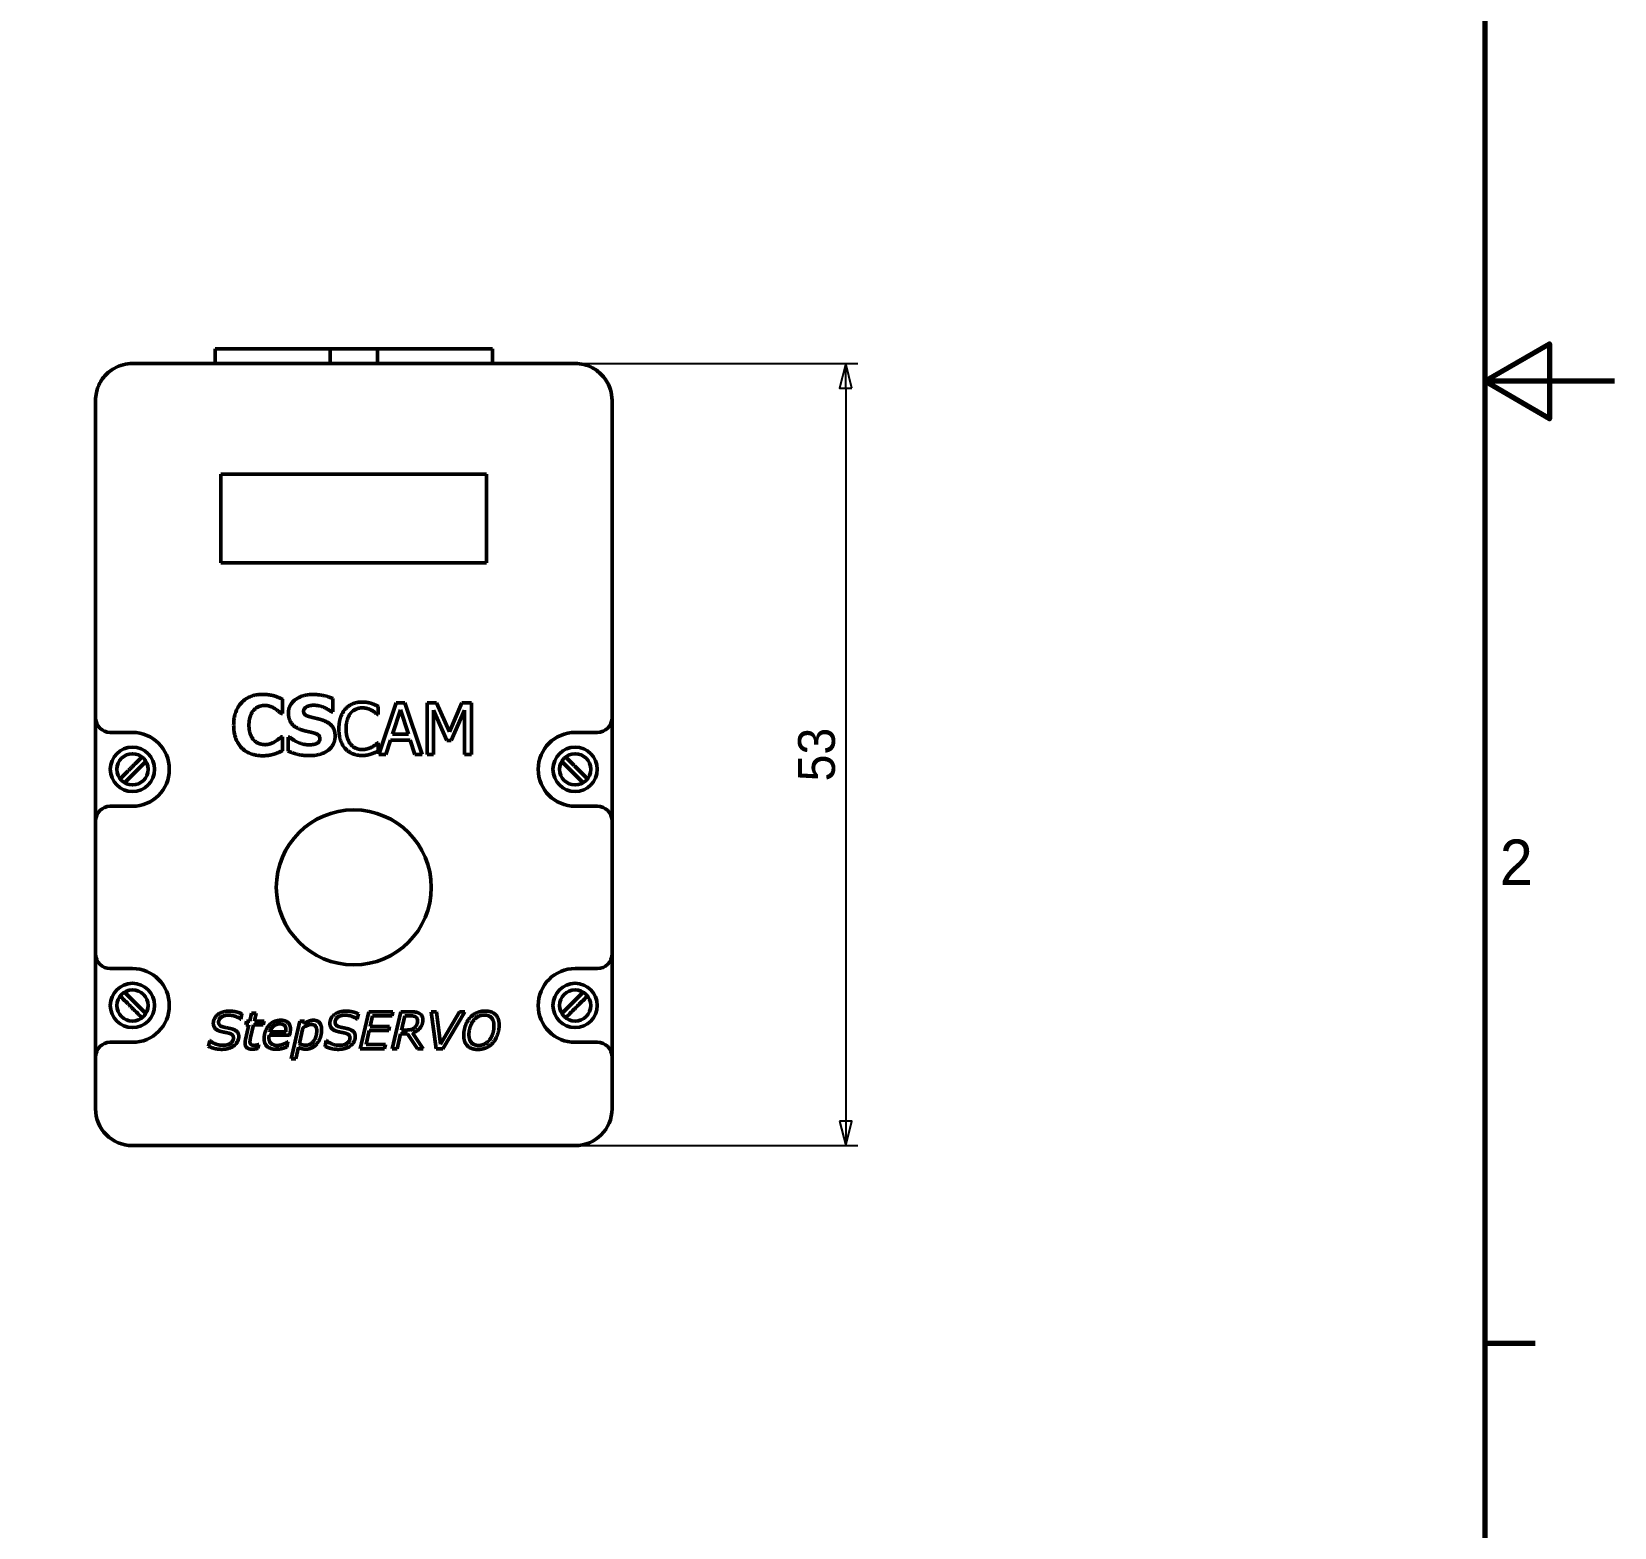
# Model space of a CAD drawing. Header units: millimetres. Extents: x -3 to 1193, y -78 to 258.
# Drawn here: x 258.4 to 365.7, y 50 to 151.3 of the extents above; entities that cross this region are included whole.
import ezdxf

# ---------------------------------------------------------------- set-up
doc = ezdxf.new("R2010")
doc.units = ezdxf.units.MM
doc.header["$LTSCALE"] = 0.833333
doc.layers.get('0').update_dxf_attribs({"lineweight": 25})
doc.layers.add('경계(ISO)', color=7, linetype='Continuous', lineweight=70)
doc.layers.add('외형선(ISO)', color=7, linetype='Continuous', lineweight=50)
doc.layers.add('치수(ISO)', color=1, linetype='Continuous', lineweight=25, true_color=0xff0000)
doc.styles.get("Standard").update_dxf_attribs({"font": ''})
doc.styles.add('레이블 문자 (JIS)', font='')
doc.styles.get('Standard').set_extended_font_data('Gulim')
doc.styles.get('레이블 문자 (JIS)').set_extended_font_data('Gulim')
doc.dimstyles.new('복사 대상기본값 (JIS)', dxfattribs={"dimscale": 0.833333, "dimtxt": 3, "dimasz": 2, "dimexe": 1, "dimexo": 0.5, "dimgap": 0.8, "dimtad": 1, "dimdsep": 46, "dimtxsty": '레이블 문자 (JIS)', "dimblk": 'Filled-1', "dimcen": 0.09, "dimdle": 10, "dimclrd": 256, "dimclre": 256, "dimclrt": 256, "dimazin": 2, "dimtfac": 0.666667, "dimtmove": 0, "dimatfit": 3, "dimldrblk": 'OPEN', "dimfxl": 1, "dimtolj": 1, "dimtzin": 0, "dimlwd": -1, "dimlwe": -1, "dimarcsym": 0})

# ---------------------------------------------------------------- blocks, each defined once
blk = doc.blocks.new('Filled-1')
at = {"color": 0}
for p, q in [((0, 0), (-1, 0.25)), ((-1, 0.25), (-1, -0.25)), ((-1, 0), (0, 0)), ((-1, -0.25), (0, 0))]:
    blk.add_line(p, q, dxfattribs=at)
at = {"color": 0, "flags": 128}
blk.add_lwpolyline([(-1, -0.25), (0, 0), (-1, 0.25), (-1, -0.25)], dxfattribs=at)
at = {"color": 0}
blk.add_solid([(-1, -0.25), (0, 0), (-1, 0.25), (-1, -0.25)], dxfattribs=at)
blk = doc.blocks.new('*D24')
at = {"layer": 'Defpoints', "color": 0}
for p in [(295.26, 128.84), (295.26, 75.84), (313.6, 75.84)]:
    blk.add_point(p, dxfattribs=at)
at = {"layer": '치수(ISO)', "color": 7}
for p, q in [((295.68, 128.84), (314.43, 128.84)), ((313.6, 127.17), (313.6, 77.51)), ((295.68, 75.84), (314.43, 75.84))]:
    blk.add_line(p, q, dxfattribs=at)
at = {"layer": '치수(ISO)', "color": 7, "linetype": 'ByBlock', "xscale": 1.666666666666667, "yscale": 1.666666666666667, "zscale": 1.666666666666667}
for p, rotation in [((313.6, 128.84), 90), ((313.6, 75.84), 270)]:
    blk.add_blockref('Filled-1', p, dxfattribs=dict(at, rotation=rotation))
at = {"layer": '치수(ISO)', "color": 7, "insert": (310.37, 102.34), "char_height": 2.5, "attachment_point": 2, "rotation": 90, "style": '레이블 문자 (JIS)'}
blk.add_mtext('\\A1;53', dxfattribs=at)
blk = doc.blocks.new('_Open')
at = {"color": 0, "linetype": 'ByBlock', "lineweight": -2}
for p, q in [((-1, 0.167), (0, 0)), ((-1, -0.167), (0, 0)), ((0, 0), (-1, 0))]:
    blk.add_line(p, q, dxfattribs=at)
blk = doc.blocks.new('경계 Default Border')
at = {"layer": '경계(ISO)'}
blk.add_line((410, 74.25), (413.9, 74.25), dxfattribs=at)
at = {"layer": '경계(ISO)', "flags": 128}
for points in [[(10, 10), (10, 287), (410, 287), (410, 10), (10, 10)], [(420, 148.5), (410, 148.5), (415, 151.39), (415, 145.61), (410, 148.5)]]:
    blk.add_lwpolyline(points, dxfattribs=at)
at = {"layer": '경계(ISO)', "insert": (411.16, 109.62), "char_height": 3.5, "attachment_point": 7}
blk.add_mtext('2', dxfattribs=at)

msp = doc.modelspace()

# ---------------------------------------------------------------- linework, layer by layer
at = {"layer": '외형선(ISO)', "color": 7}
for p, q in [((270.86296, 128.83906), (270.86296, 129.83906)), ((270.86296, 128.83906), (270.86296, 129.83906)), ((278.65707, 129.83906), (270.86296, 129.83906)), ((278.65707, 129.83906), (281.86885, 129.83906)), ((278.65707, 128.83906), (278.65707, 129.83906)), ((289.66296, 129.83906), (281.86885, 129.83906)), ((281.86885, 128.83906), (281.86885, 129.83906)), ((289.66296, 128.83906), (289.66296, 129.83906)), ((289.66296, 128.83906), (289.66296, 129.83906)), ((295.26296, 128.83906), (265.26296, 128.83906)), ((262.76296, 123.83906), (262.76296, 126.33906)), ((297.76296, 126.33906), (297.76296, 123.83906)), ((262.76296, 123.83906), (262.76296, 104.83906)), ((297.76296, 104.83906), (297.76296, 123.83906)), ((271.26296, 121.33906), (289.26296, 121.33906)), ((271.26296, 115.33906), (271.26296, 121.33906)), ((289.26296, 121.33906), (289.26296, 115.33906)), ((289.26296, 115.33906), (271.26296, 115.33906)), ((275.43496, 105.12998), (275.33447, 105.12998)), ((275.43496, 106.08298), (275.43496, 105.12998)), ((278.83853, 105.22723), (278.751, 105.22723)), ((278.83853, 106.14133), (278.83853, 105.22723)), ((281.90862, 105.60648), (281.90862, 105.04489)), ((281.96535, 102.33906), (283.14525, 105.83906)), ((283.42037, 105.36256), (282.88147, 103.71467)), ((283.14525, 105.83906), (283.71818, 105.83906)), ((283.96211, 103.71467), (283.42037, 105.36256)), ((283.71818, 105.83906), (284.89809, 102.33906)), ((285.22994, 105.83906), (285.86527, 105.83906)), ((285.22994, 102.33906), (285.22994, 105.83906)), ((285.66389, 105.35405), (285.66389, 102.33906)), ((286.56867, 103.3034), (285.66389, 105.35405)), ((285.86527, 105.83906), (286.73885, 103.89052)), ((286.73885, 103.89052), (287.58407, 105.83906)), ((287.76559, 105.35405), (286.8523, 103.3034)), ((287.58407, 105.83906), (288.23075, 105.83906)), ((287.76559, 102.33906), (287.76559, 105.35405)), ((288.23075, 105.83906), (288.23075, 102.33906)), ((262.76296, 104.83906), (262.76296, 97.83906)), ((281.90862, 105.04489), (281.87175, 105.04489)), ((297.76296, 97.83906), (297.76296, 104.83906)), ((263.76296, 103.83906), (265.26296, 103.83906)), ((275.3442, 103.54489), (275.43496, 103.54489)), ((275.43496, 103.54489), (275.43496, 102.60486)), ((275.81097, 103.52869), (275.90173, 103.52869)), ((275.81097, 102.57569), (275.81097, 103.52869)), ((281.87459, 103.13323), (281.90862, 103.13323)), ((281.90862, 103.13323), (281.90862, 102.57731)), ((282.75384, 103.31759), (282.43618, 102.33906)), ((284.08974, 103.31759), (282.75384, 103.31759)), ((282.88147, 103.71467), (283.96211, 103.71467)), ((284.40741, 102.33906), (284.08974, 103.31759)), ((286.8523, 103.3034), (286.56867, 103.3034)), ((295.26296, 103.83906), (296.76296, 103.83906)), ((282.43618, 102.33906), (281.96535, 102.33906)), ((284.89809, 102.33906), (284.40741, 102.33906)), ((285.66389, 102.33906), (285.22994, 102.33906)), ((288.23075, 102.33906), (287.76559, 102.33906)), ((266.17231, 101.87676), (264.72526, 100.42971)), ((295.80007, 100.42936), (294.35326, 101.87618)), ((265.26296, 98.83906), (263.76296, 98.83906)), ((296.76296, 98.83906), (295.26296, 98.83906)), ((262.76296, 97.83906), (262.76296, 88.83906)), ((297.76296, 88.83906), (297.76296, 97.83906)), ((262.76296, 88.83906), (262.76296, 81.83906)), ((297.76296, 81.83906), (297.76296, 88.83906)), ((263.76296, 87.83906), (265.26296, 87.83906)), ((295.26296, 87.83906), (296.76296, 87.83906)), ((264.72584, 86.24876), (266.17266, 84.80194)), ((294.35291, 84.80253), (295.79949, 86.2491)), ((272.67418, 84.76967), (272.59867, 84.41253)), ((273.215, 84.28396), (273.33949, 84.82273)), ((273.33949, 84.82273), (273.65581, 84.82273)), ((273.65581, 84.82273), (273.53133, 84.28396)), ((280.57214, 84.76967), (280.49663, 84.41253)), ((280.69663, 82.40845), (281.27418, 84.90845)), ((281.27418, 84.90845), (282.91908, 84.90845)), ((282.91908, 84.90845), (282.85377, 84.62682)), ((282.8701, 82.40845), (283.44765, 84.90845)), ((283.44765, 84.90845), (284.12724, 84.90845)), ((285.51704, 84.90845), (285.86194, 84.90845)), ((285.84969, 82.40845), (285.51704, 84.90845)), ((285.86194, 84.90845), (286.13949, 82.71049)), ((286.13949, 82.71049), (287.42928, 84.90845)), ((287.7803, 84.90845), (286.29255, 82.40845)), ((287.42928, 84.90845), (287.7803, 84.90845)), ((272.59867, 84.41253), (272.57418, 84.41253)), ((272.92316, 83.02069), (273.15581, 84.02886)), ((272.94357, 84.02886), (273.00071, 84.28396)), ((273.15581, 84.02886), (272.94357, 84.02886)), ((273.00071, 84.28396), (273.215, 84.28396)), ((273.47214, 84.02886), (273.2701, 83.16355)), ((274.1252, 84.02886), (273.47214, 84.02886)), ((273.53133, 84.28396), (274.18235, 84.28396)), ((274.18235, 84.28396), (274.1252, 84.02886)), ((276.01908, 81.71661), (276.61296, 84.28396)), ((276.82112, 83.82273), (276.57622, 82.75947)), ((276.61296, 84.28396), (276.92724, 84.28396)), ((276.92724, 84.28396), (276.88235, 84.08804)), ((280.49663, 84.41253), (280.47214, 84.41253)), ((281.54153, 84.62682), (281.37826, 83.91865)), ((281.37826, 83.91865), (282.69255, 83.91865)), ((282.85377, 84.62682), (281.54153, 84.62682)), ((282.69255, 83.91865), (282.62724, 83.63702)), ((283.71908, 84.63498), (283.49867, 83.67375)), ((283.49867, 83.67375), (283.84969, 83.67375)), ((284.09459, 84.63498), (283.71908, 84.63498)), ((265.26296, 82.83906), (263.76296, 82.83906)), ((270.41704, 82.57171), (270.49867, 82.95335)), ((270.49867, 82.95335), (270.52112, 82.95335)), ((273.82928, 82.6962), (273.7701, 82.42477)), ((273.81296, 82.6962), (273.82928, 82.6962)), ((275.91296, 83.31865), (274.52928, 83.31865)), ((274.57418, 83.55131), (275.64969, 83.55131)), ((275.79459, 82.86355), (275.7252, 82.52273)), ((275.77622, 82.86355), (275.79459, 82.86355)), ((278.315, 82.57171), (278.39663, 82.95335)), ((278.39663, 82.95335), (278.41908, 82.95335)), ((281.31296, 83.63702), (281.09459, 82.69008)), ((281.09459, 82.69008), (282.40888, 82.69008)), ((282.62724, 83.63702), (281.31296, 83.63702)), ((282.40888, 82.69008), (282.34357, 82.40845)), ((283.43745, 83.40845), (283.20684, 82.40845)), ((283.91296, 83.40845), (283.43745, 83.40845)), ((284.5701, 82.40845), (283.91296, 83.40845)), ((284.23949, 83.48804), (284.9599, 82.40845)), ((296.76296, 82.83906), (295.26296, 82.83906)), ((262.76296, 81.83906), (262.76296, 78.33906)), ((276.33541, 81.71661), (276.01908, 81.71661)), ((276.51704, 82.50641), (276.33541, 81.71661)), ((282.34357, 82.40845), (280.69663, 82.40845)), ((283.20684, 82.40845), (282.8701, 82.40845)), ((284.9599, 82.40845), (284.5701, 82.40845)), ((286.29255, 82.40845), (285.84969, 82.40845)), ((297.76296, 78.33906), (297.76296, 81.83906)), ((265.26296, 75.83906), (295.26296, 75.83906))]:
    msp.add_line(p, q, dxfattribs=at)
for centre, radius in [((265.26296, 101.33906), 1.5), ((265.26296, 101.33906), 1.05643), ((295.26296, 101.33906), 1.5), ((295.26296, 101.33906), 1.05643), ((280.26296, 93.33906), 5.25), ((265.26296, 85.33906), 1.5), ((265.26296, 85.33906), 1.05643), ((295.26296, 85.33906), 1.5), ((295.26296, 85.33906), 1.05643)]:
    msp.add_circle(centre, radius, dxfattribs=at)
for centre, radius, start, end in [((263.76296, 104.83906), 1, 180, 270), ((296.76296, 104.83906), 1, 270, 0), ((265.26296, 101.33906), 2.5, 270, 90), ((295.26296, 101.33906), 2.5, 90, 270), ((263.76296, 97.83906), 1, 90, 180), ((296.76296, 97.83906), 1, 0, 90), ((263.76296, 88.83906), 1, 180, 270), ((296.76296, 88.83906), 1, 270, 0), ((265.26296, 85.33906), 2.5, 270, 90), ((295.26296, 85.33906), 2.5, 90, 270), ((263.76296, 81.83906), 1, 90, 180), ((296.76296, 81.83906), 1, 0, 90), ((265.26296, 78.33906), 2.5, 180, 270), ((295.26296, 78.33906), 2.5, 270, 0)]:
    msp.add_arc(centre, radius, start, end, dxfattribs=at)
for points, knots in [([(265.26296, 128.83906), (265.05112, 128.83906), (264.83778, 128.81211), (264.42202, 128.70305), (264.21951, 128.62164), (263.80224, 128.38437), (263.59068, 128.21859), (263.29255, 127.88654), (263.19118, 127.74924), (262.97944, 127.38575), (262.8803, 127.14504), (262.78393, 126.70563), (262.76296, 126.52601), (262.76296, 126.33906)], [-0.3911220878, -0.3911220878, -0.3911220878, -0.3911220878, -0.3181070249, -0.3181070249, -0.2459471942, -0.2459471942, -0.1615435232, -0.1615435232, -0.1120778691, -0.1120778691, -0.0431068727, -0.0431068727, 0, 0, 0, 0]), ([(297.76296, 126.33906), (297.76296, 126.59419), (297.72386, 126.83557), (297.55312, 127.40663), (297.38332, 127.7009), (296.96501, 128.20049), (296.71509, 128.39656), (296.07458, 128.74138), (295.66584, 128.83906), (295.26296, 128.83906)], [-0.3902626977, -0.3902626977, -0.3902626977, -0.3902626977, -0.3314337492, -0.3314337492, -0.2373074316, -0.2373074316, -0.1380048578, -0.1380048578, 0.0008593901, 0.0008593901, 0.0008593901, 0.0008593901])]:
    msp.add_open_spline(points, degree=3, knots=knots, dxfattribs=at)
for points in [[(272.12216, 104.33582), (272.12216, 105.28558), (273.18212, 106.41686), (274.08326, 106.41686)], [(274.08326, 106.41686), (274.31989, 106.41686), (274.70238, 106.36175), (274.87742, 106.31637)], [(274.87742, 106.31637), (275.01357, 106.27423), (275.33447, 106.13485), (275.43496, 106.08298)], [(275.83366, 105.15267), (275.83366, 105.71345), (276.78342, 106.41037), (277.49655, 106.41037)], [(277.49655, 106.41037), (277.85311, 106.41037), (278.55976, 106.26451), (278.83853, 106.14133)], [(273.49979, 105.36013), (273.35068, 105.20778), (273.15943, 104.6859), (273.15943, 104.33258)], [(274.24209, 105.66807), (274.02491, 105.66807), (273.66511, 105.53193), (273.49979, 105.36013)], [(274.90011, 105.46062), (274.76073, 105.54814), (274.42686, 105.66807), (274.24209, 105.66807)], [(275.33447, 105.12998), (275.25992, 105.19481), (275.0395, 105.37634), (274.90011, 105.46062)], [(276.69914, 104.02139), (276.23561, 104.18347), (275.83366, 104.73776), (275.83366, 105.15267)], [(277.09136, 105.59028), (276.99736, 105.54814), (276.86122, 105.37958), (276.86122, 105.27585)], [(276.86122, 105.27585), (276.86122, 105.12026), (277.0784, 104.94198), (277.38958, 104.87066)], [(277.54841, 105.68104), (277.41551, 105.68104), (277.20806, 105.64214), (277.09136, 105.59028)], [(278.751, 105.22723), (278.52734, 105.41848), (277.88553, 105.68104), (277.54841, 105.68104)], [(279.25384, 104.08622), (279.25384, 104.52585), (279.47791, 105.1782), (279.69063, 105.41929)], [(279.69063, 105.41929), (279.90052, 105.6547), (280.47345, 105.90146), (280.82799, 105.90146)], [(280.05084, 105.14417), (279.90336, 104.96548), (279.73885, 104.42374), (279.73885, 104.08622)], [(280.82515, 105.50438), (280.60109, 105.50438), (280.20117, 105.32002), (280.05084, 105.14417)], [(281.4775, 105.33703), (281.3442, 105.41078), (281.02937, 105.50438), (280.82515, 105.50438)], [(280.82799, 105.90146), (281.00384, 105.90146), (281.313, 105.85041), (281.44347, 105.8107)], [(281.44347, 105.8107), (281.55692, 105.77383), (281.79233, 105.66888), (281.90862, 105.60648)], [(281.87175, 105.04489), (281.80935, 105.10162), (281.61648, 105.26045), (281.4775, 105.33703)], [(274.08002, 102.26126), (273.17888, 102.26126), (272.12216, 103.35041), (272.12216, 104.33582)], [(273.15943, 104.33258), (273.15943, 103.95981), (273.35716, 103.45089), (273.51924, 103.2953)], [(277.38958, 104.87066), (277.59055, 104.82528), (277.96332, 104.73776), (278.17726, 104.66321)], [(278.17726, 104.66321), (278.59217, 104.51086), (278.99736, 104.00519), (278.99736, 103.59028)], [(279.69347, 102.73614), (279.48358, 102.96305), (279.25384, 103.64376), (279.25384, 104.08622)], [(279.73885, 104.08622), (279.73885, 103.72601), (279.91186, 103.20697), (280.06219, 103.02828)], [(273.51924, 103.2953), (273.67483, 103.14295), (274.05733, 103.01005), (274.24857, 103.01005)], [(274.24857, 103.01005), (274.4463, 103.01005), (274.80611, 103.14295), (274.92929, 103.22399)], [(274.92929, 103.22399), (275.06543, 103.30502), (275.26964, 103.47682), (275.3442, 103.54489)], [(275.90173, 103.52869), (276.20319, 103.27261), (276.92605, 102.99708), (277.2664, 102.99708)], [(277.5711, 103.80097), (277.36689, 103.85608), (276.90335, 103.95008), (276.69914, 104.02139)], [(278.99736, 103.59028), (278.99736, 102.99384), (278.06057, 102.26775), (277.26316, 102.26775)], [(277.2664, 102.99708), (277.35392, 102.99708), (277.63593, 103.03598), (277.72021, 103.07488)], [(277.96981, 103.41848), (277.96981, 103.57083), (277.73318, 103.75883), (277.5711, 103.80097)], [(277.72021, 103.07488), (277.82394, 103.12026), (277.96981, 103.28558), (277.96981, 103.41848)], [(280.06219, 103.02828), (280.20968, 102.85527), (280.60392, 102.67942), (280.82515, 102.67942)], [(281.50303, 102.85243), (281.63066, 102.92618), (281.8207, 103.07934), (281.87459, 103.13323)], [(274.88066, 102.37796), (274.69266, 102.31961), (274.36527, 102.26126), (274.08002, 102.26126)], [(275.43496, 102.60486), (275.32475, 102.553), (275.03626, 102.42334), (274.88066, 102.37796)], [(277.26316, 102.26775), (276.80287, 102.26775), (276.10919, 102.44603), (275.81097, 102.57569)], [(280.81948, 102.27666), (280.47912, 102.27666), (279.90336, 102.5064), (279.69347, 102.73614)], [(281.44347, 102.37877), (281.29031, 102.32772), (281.02937, 102.27666), (280.81948, 102.27666)], [(280.82515, 102.67942), (281.02653, 102.67942), (281.36972, 102.77869), (281.50303, 102.85243)], [(281.90862, 102.57731), (281.79233, 102.52342), (281.58812, 102.42415), (281.44347, 102.37877)], [(270.74357, 84.12069), (270.74357, 84.47784), (271.34969, 84.95335), (271.82928, 84.95335)], [(271.82928, 84.95335), (272.09255, 84.95335), (272.51908, 84.84518), (272.67418, 84.76967)], [(278.64153, 84.12069), (278.64153, 84.47784), (279.24765, 84.95335), (279.72724, 84.95335)], [(279.72724, 84.95335), (279.99051, 84.95335), (280.41704, 84.84518), (280.57214, 84.76967)], [(284.12724, 84.90845), (284.35581, 84.90845), (284.64153, 84.84926), (284.74561, 84.77171)], [(284.74561, 84.77171), (284.83949, 84.70437), (284.94765, 84.50845), (284.94765, 84.36355)], [(288.10684, 84.46559), (288.29051, 84.69008), (288.83745, 84.96151), (289.16194, 84.96151)], [(289.16194, 84.96151), (289.60684, 84.96151), (290.115, 84.4758), (290.115, 84.02477)], [(271.29663, 83.56559), (271.03337, 83.62477), (270.74357, 83.90845), (270.74357, 84.12069)], [(271.7701, 84.67988), (271.46602, 84.67988), (271.10071, 84.41049), (271.10071, 84.20437)], [(271.10071, 84.20437), (271.10071, 84.09416), (271.23133, 83.92682), (271.40071, 83.88396)], [(271.40071, 83.88396), (271.50684, 83.85947), (271.86398, 83.786), (271.98439, 83.75539)], [(272.57418, 84.41253), (272.45581, 84.52273), (272.015, 84.67988), (271.7701, 84.67988)], [(271.98439, 83.75539), (272.22316, 83.69008), (272.4701, 83.4309), (272.4701, 83.23498)], [(274.18439, 83.08396), (274.18439, 83.60028), (274.83541, 84.33702), (275.31704, 84.33702)], [(275.24969, 84.08804), (275.01092, 84.08804), (274.64153, 83.79212), (274.57418, 83.55131)], [(275.66398, 83.70641), (275.66398, 83.886), (275.46806, 84.08804), (275.24969, 84.08804)], [(275.31704, 84.33702), (275.63541, 84.33702), (275.97418, 84.01865), (275.97418, 83.73294)], [(275.64969, 83.55131), (275.65786, 83.60028), (275.66398, 83.66763), (275.66398, 83.70641)], [(275.97418, 83.73294), (275.97418, 83.68192), (275.94561, 83.46355), (275.91296, 83.31865)], [(277.38847, 84.04722), (277.24969, 84.04722), (276.94969, 83.91049), (276.82112, 83.82273)], [(276.88235, 84.08804), (277.03745, 84.1962), (277.34153, 84.33702), (277.52316, 84.33702)], [(277.75377, 83.6309), (277.75377, 83.8309), (277.5803, 84.04722), (277.38847, 84.04722)], [(277.52316, 84.33702), (277.79663, 84.33702), (278.08439, 83.99824), (278.08439, 83.69212)], [(278.08439, 83.69212), (278.08439, 83.41253), (277.91092, 82.92273), (277.76806, 82.75131)], [(279.19459, 83.56559), (278.93133, 83.62477), (278.64153, 83.90845), (278.64153, 84.12069)], [(279.66806, 84.67988), (279.36398, 84.67988), (278.99867, 84.41049), (278.99867, 84.20437)], [(278.99867, 84.20437), (278.99867, 84.09416), (279.12928, 83.92682), (279.29867, 83.88396)], [(279.29867, 83.88396), (279.40479, 83.85947), (279.76194, 83.786), (279.88235, 83.75539)], [(280.47214, 84.41253), (280.35377, 84.52273), (279.91296, 84.67988), (279.66806, 84.67988)], [(279.88235, 83.75539), (280.12112, 83.69008), (280.36806, 83.4309), (280.36806, 83.23498)], [(283.84969, 83.67375), (284.01296, 83.67375), (284.25581, 83.73498), (284.35377, 83.80845)], [(284.47826, 84.54314), (284.41296, 84.59416), (284.22928, 84.63498), (284.09459, 84.63498)], [(284.94765, 84.36355), (284.94765, 84.05131), (284.55786, 83.57988), (284.23949, 83.48804)], [(284.35377, 83.80845), (284.46398, 83.89416), (284.58643, 84.14518), (284.58643, 84.28804)], [(284.58643, 84.28804), (284.58643, 84.37784), (284.53337, 84.50028), (284.47826, 84.54314)], [(287.715, 83.29416), (287.715, 83.63702), (287.91704, 84.23294), (288.10684, 84.46559)], [(288.34561, 84.27988), (288.21092, 84.09416), (288.06602, 83.60641), (288.06602, 83.34722)], [(289.11092, 84.68804), (288.8701, 84.68804), (288.48439, 84.46763), (288.34561, 84.27988)], [(289.76398, 83.97784), (289.76398, 84.32069), (289.41908, 84.68804), (289.11092, 84.68804)], [(289.47826, 83.02886), (289.61908, 83.22069), (289.76398, 83.69212), (289.76398, 83.97784)], [(290.115, 84.02477), (290.115, 83.69824), (289.91908, 83.09212), (289.73133, 82.86355)], [(270.52112, 82.95335), (270.68235, 82.80028), (271.15173, 82.63702), (271.3701, 82.63702)], [(271.84153, 83.44722), (271.73337, 83.47784), (271.43133, 83.53294), (271.29663, 83.56559)], [(272.16398, 82.62886), (272.00888, 82.50437), (271.59459, 82.36355), (271.31296, 82.36355)], [(271.3701, 82.63702), (271.72724, 82.63702), (272.10888, 82.92069), (272.10888, 83.1411)], [(272.10888, 83.1411), (272.10888, 83.25743), (271.97214, 83.41049), (271.84153, 83.44722)], [(272.4701, 83.23498), (272.4701, 83.06967), (272.30888, 82.74518), (272.16398, 82.62886)], [(272.89459, 82.79416), (272.89459, 82.84926), (272.90888, 82.95335), (272.92316, 83.02069)], [(273.3803, 82.37171), (273.14765, 82.37171), (272.89459, 82.5758), (272.89459, 82.79416)], [(273.2701, 83.16355), (273.25377, 83.09824), (273.22724, 82.92682), (273.22724, 82.87784)], [(273.22724, 82.87784), (273.22724, 82.75539), (273.35173, 82.63498), (273.51908, 82.63498)], [(273.51908, 82.63498), (273.58847, 82.63498), (273.77826, 82.68192), (273.81296, 82.6962)], [(275.01704, 82.36559), (274.62724, 82.36559), (274.18439, 82.7309), (274.18439, 83.08396)], [(274.52928, 83.31865), (274.51908, 83.26967), (274.51092, 83.1758), (274.51092, 83.13498)], [(274.51092, 83.13498), (274.51092, 82.89824), (274.80071, 82.62886), (275.06602, 82.62886)], [(275.06602, 82.62886), (275.25173, 82.62886), (275.64357, 82.77375), (275.77622, 82.86355)], [(276.57622, 82.75947), (276.68439, 82.70028), (276.88235, 82.64314), (277.02316, 82.64314)], [(277.02316, 82.64314), (277.19663, 82.64314), (277.47418, 82.81049), (277.56398, 82.94518)], [(277.76806, 82.75131), (277.6252, 82.5758), (277.24153, 82.37171), (277.0252, 82.37171)], [(277.56398, 82.94518), (277.6599, 83.086), (277.75377, 83.43294), (277.75377, 83.6309)], [(278.41908, 82.95335), (278.5803, 82.80028), (279.04969, 82.63702), (279.26806, 82.63702)], [(279.73949, 83.44722), (279.63133, 83.47784), (279.32928, 83.53294), (279.19459, 83.56559)], [(280.06194, 82.62886), (279.90684, 82.50437), (279.49255, 82.36355), (279.21092, 82.36355)], [(279.26806, 82.63702), (279.6252, 82.63702), (280.00684, 82.92069), (280.00684, 83.1411)], [(280.00684, 83.1411), (280.00684, 83.25743), (279.8701, 83.41049), (279.73949, 83.44722)], [(280.36806, 83.23498), (280.36806, 83.06967), (280.20684, 82.74518), (280.06194, 82.62886)], [(288.66602, 82.35539), (288.21908, 82.35539), (287.715, 82.84518), (287.715, 83.29416)], [(288.06602, 83.34722), (288.06602, 83.00028), (288.41092, 82.62886), (288.72112, 82.62886)], [(289.73133, 82.86355), (289.54153, 82.62682), (289.00275, 82.35539), (288.66602, 82.35539)], [(288.72112, 82.62886), (288.95786, 82.62886), (289.34561, 82.84722), (289.47826, 83.02886)], [(271.31296, 82.36355), (271.06806, 82.36355), (270.62928, 82.46559), (270.41704, 82.57171)], [(273.7701, 82.42477), (273.67622, 82.40233), (273.46194, 82.37171), (273.3803, 82.37171)], [(275.40275, 82.41661), (275.29867, 82.39212), (275.13745, 82.36559), (275.01704, 82.36559)], [(275.7252, 82.52273), (275.64153, 82.49212), (275.50684, 82.44314), (275.40275, 82.41661)], [(277.0252, 82.37171), (276.87418, 82.37171), (276.62112, 82.4411), (276.51704, 82.50641)], [(279.21092, 82.36355), (278.96602, 82.36355), (278.52724, 82.46559), (278.315, 82.57171)]]:
    msp.add_open_spline(points, degree=2, dxfattribs=at)
for points, weights in [([(265.90715, 102.17635), (265.16641, 101.43561), (264.42566, 100.69487)], [1, 7.73692031088, 1]), ([(296.10025, 100.69487), (295.35951, 101.43561), (294.61877, 102.17635)], [1, 7.73692031084, 1]), ([(264.42566, 85.98325), (265.16641, 85.24251), (265.90715, 84.50177)], [1, 7.73692031088, 1]), ([(294.61877, 84.50177), (295.35951, 85.24251), (296.10025, 85.98325)], [1, 7.73692031088, 1])]:
    msp.add_rational_spline(points, weights, degree=2, dxfattribs=at)

# ---------------------------------------------------------------- block references
at = {"color": 7, "xscale": 0.8778375, "yscale": 0.8778375, "zscale": 0.8778375}
msp.add_blockref('경계 Default Border', (-3.00331, -2.72086), dxfattribs=at)

# ---------------------------------------------------------------- dimensions: what is measured, and where the dimension line sits
at = {"layer": '치수(ISO)', "color": 7}
dim = msp.add_linear_dim(base=(313.59629, 75.83906), p1=(295.26296, 128.83906), p2=(295.26296, 75.83906), angle=90, dimstyle='복사 대상기본값 (JIS)', override={"dimgap": 0.8, "dimdec": 2, "dimclrd": 7, "dimclre": 7, "dimclrt": 7, "dimtol": 0, "dimlim": 0, "dimtp": 0, "dimtm": 0, "dimtdec": 2, "dimtofl": 0, "dimatfit": 1}, dxfattribs=at)
dim.commit()
dim.dimension.update_dxf_attribs({"geometry": '*D24', "text_midpoint": (313.59629, 102.33906), "dimtype": 160})

doc.saveas('drawing.dxf')
